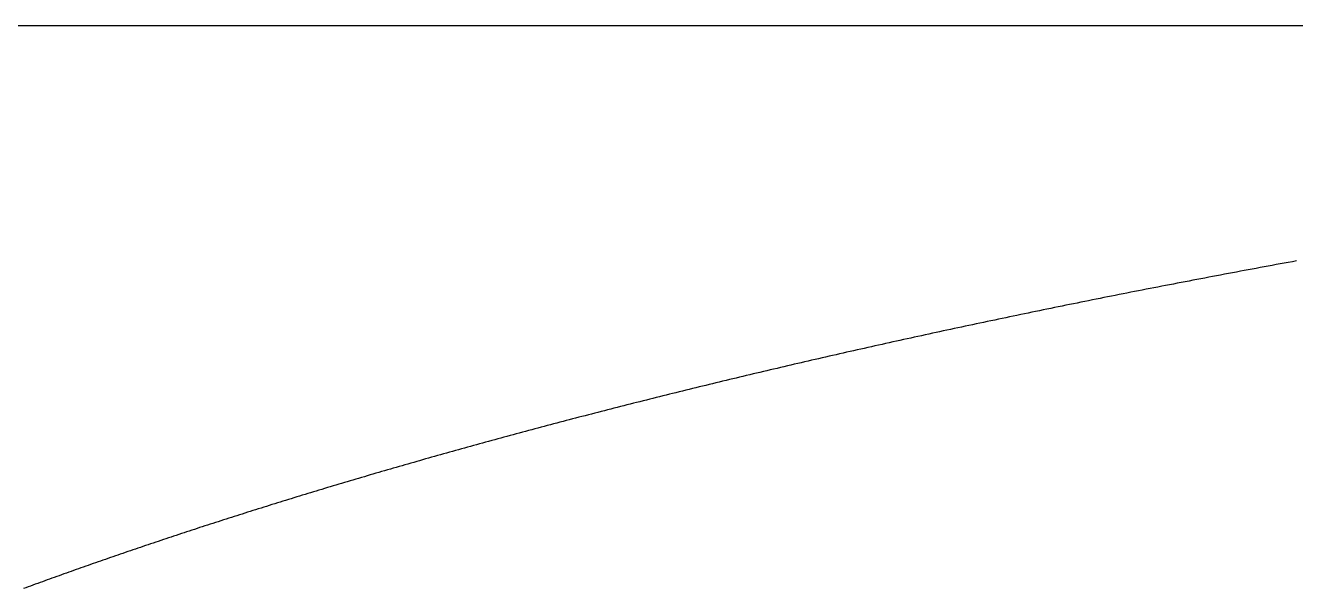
# Model space of a CAD drawing. Extents: x -14 to 315, y -179 to 16.
# Drawn here: x 217.77 to 236.16, y -121.65 to -113.5 of the extents above; entities that cross this region are included whole.
import ezdxf

# ---------------------------------------------------------------- set-up
doc = ezdxf.new("R2010")
doc.units = 0
doc.layers.add('BLACK', color=7, linetype='CONTINUOUS')

msp = doc.modelspace()

# ---------------------------------------------------------------- linework, layer by layer
at = {"layer": 'BLACK', "linetype": 'CONTINUOUS'}
for p, q in [((213.75, -113.5), (287.25, -113.5)), ((236.056207, -116.93151), (235.998015, -116.942141)), ((236.114506, -116.920879), (236.056207, -116.93151)), ((236.172817, -116.910267), (236.114506, -116.920879)), ((235.074728, -117.113574), (235.017512, -117.124371)), ((235.131958, -117.102796), (235.074728, -117.113574)), ((235.189295, -117.092017), (235.131958, -117.102796)), ((235.246646, -117.081257), (235.189295, -117.092017)), ((235.304104, -117.070496), (235.246646, -117.081257)), ((235.361575, -117.059754), (235.304104, -117.070496)), ((235.419154, -117.049011), (235.361575, -117.059754)), ((235.476747, -117.038287), (235.419154, -117.049011)), ((235.534446, -117.027563), (235.476747, -117.038287)), ((235.592159, -117.016857), (235.534446, -117.027563)), ((235.649978, -117.006152), (235.592159, -117.016857)), ((235.707811, -116.995464), (235.649978, -117.006152)), ((235.765751, -116.984778), (235.707811, -116.995464)), ((235.823704, -116.974109), (235.765751, -116.984778)), ((235.881763, -116.96344), (235.823704, -116.974109)), ((235.939836, -116.95279), (235.881763, -116.96344)), ((235.998015, -116.942141), (235.939836, -116.95279)), ((234.11072, -117.298236), (234.054589, -117.309172)), ((234.166959, -117.287301), (234.11072, -117.298236)), ((234.223213, -117.276382), (234.166959, -117.287301)), ((234.279574, -117.265464), (234.223213, -117.276382)), ((234.335951, -117.254562), (234.279574, -117.265464)), ((234.392435, -117.243661), (234.335951, -117.254562)), ((234.448934, -117.232777), (234.392435, -117.243661)), ((234.50554, -117.221893), (234.448934, -117.232777)), ((234.562162, -117.211026), (234.50554, -117.221893)), ((234.61889, -117.200159), (234.562162, -117.211026)), ((234.675634, -117.189309), (234.61889, -117.200159)), ((234.732485, -117.17846), (234.675634, -117.189309)), ((234.78935, -117.167628), (234.732485, -117.17846)), ((234.846323, -117.156796), (234.78935, -117.167628)), ((234.90331, -117.145982), (234.846323, -117.156796)), ((234.960404, -117.135167), (234.90331, -117.145982)), ((235.017512, -117.124371), (234.960404, -117.135167)), ((233.164512, -117.485332), (233.109386, -117.496415)), ((233.219655, -117.474265), (233.164512, -117.485332)), ((233.274905, -117.463198), (233.219655, -117.474265)), ((233.330173, -117.452147), (233.274905, -117.463198)), ((233.385547, -117.441096), (233.330173, -117.452147)), ((233.440938, -117.430062), (233.385547, -117.441096)), ((233.496436, -117.419027), (233.440938, -117.430062)), ((233.551951, -117.408009), (233.496436, -117.419027)), ((233.607573, -117.39699), (233.551951, -117.408009)), ((233.663211, -117.385988), (233.607573, -117.39699)), ((233.718957, -117.374985), (233.663211, -117.385988)), ((233.774719, -117.364), (233.718957, -117.374985)), ((233.830588, -117.353014), (233.774719, -117.364)), ((233.886473, -117.342045), (233.830588, -117.353014)), ((233.942465, -117.331076), (233.886473, -117.342045)), ((233.998474, -117.320124), (233.942465, -117.331076)), ((234.054589, -117.309172), (233.998474, -117.320124)), ((232.29033, -117.663529), (232.236202, -117.674736)), ((232.344476, -117.652339), (232.29033, -117.663529)), ((232.398729, -117.641147), (232.344476, -117.652339)), ((232.453, -117.629972), (232.398729, -117.641147)), ((232.507378, -117.618795), (232.453, -117.629972)), ((232.561774, -117.607635), (232.507378, -117.618795)), ((232.616277, -117.596474), (232.561774, -117.607635)), ((232.670798, -117.585329), (232.616277, -117.596474)), ((232.725426, -117.574183), (232.670798, -117.585329)), ((232.780071, -117.563054), (232.725426, -117.574183)), ((232.834824, -117.551923), (232.780071, -117.563054)), ((232.889594, -117.54081), (232.834824, -117.551923)), ((232.944471, -117.529695), (232.889594, -117.54081)), ((232.999366, -117.518597), (232.944471, -117.529695)), ((233.054367, -117.507497), (232.999366, -117.518597)), ((233.109386, -117.496415), (233.054367, -117.507497)), ((231.379042, -117.854974), (231.326025, -117.866295)), ((231.432165, -117.843651), (231.379042, -117.854974)), ((231.485307, -117.832343), (231.432165, -117.843651)), ((231.538556, -117.821034), (231.485307, -117.832343)), ((231.591824, -117.809741), (231.538556, -117.821034)), ((231.645199, -117.798446), (231.591824, -117.809741)), ((231.698593, -117.787167), (231.645199, -117.798446)), ((231.752093, -117.775887), (231.698593, -117.787167)), ((231.805613, -117.764623), (231.752093, -117.775887)), ((231.859239, -117.753357), (231.805613, -117.764623)), ((231.912884, -117.742107), (231.859239, -117.753357)), ((231.966635, -117.730856), (231.912884, -117.742107)), ((232.020406, -117.719621), (231.966635, -117.730856)), ((232.074283, -117.708384), (232.020406, -117.719621)), ((232.128179, -117.697164), (232.074283, -117.708384)), ((232.182181, -117.685942), (232.128179, -117.697164)), ((232.236202, -117.674736), (232.182181, -117.685942)), ((230.537995, -118.037017), (230.485988, -118.048448)), ((230.590109, -118.025584), (230.537995, -118.037017)), ((230.642243, -118.014167), (230.590109, -118.025584)), ((230.694482, -118.002747), (230.642243, -118.014167)), ((230.746743, -117.991343), (230.694482, -118.002747)), ((230.799109, -117.979937), (230.746743, -117.991343)), ((230.851495, -117.968546), (230.799109, -117.979937)), ((230.903987, -117.957154), (230.851495, -117.968546)), ((230.9565, -117.945777), (230.903987, -117.957154)), ((231.009119, -117.934398), (230.9565, -117.945777)), ((231.061757, -117.923035), (231.009119, -117.934398)), ((231.114502, -117.911669), (231.061757, -117.923035)), ((231.167267, -117.90032), (231.114502, -117.911669)), ((231.220138, -117.888968), (231.167267, -117.90032)), ((231.273029, -117.877633), (231.220138, -117.888968)), ((231.326025, -117.866295), (231.273029, -117.877633)), ((229.713123, -118.22076), (229.662127, -118.232293)), ((229.764224, -118.209223), (229.713123, -118.22076)), ((229.815346, -118.197702), (229.764224, -118.209223)), ((229.866574, -118.186179), (229.815346, -118.197702)), ((229.917823, -118.17467), (229.866574, -118.186179)), ((229.969177, -118.163159), (229.917823, -118.17467)), ((230.020552, -118.151664), (229.969177, -118.163159)), ((230.072033, -118.140165), (230.020552, -118.151664)), ((230.123535, -118.128683), (230.072033, -118.140165)), ((230.175142, -118.117197), (230.123535, -118.128683)), ((230.22677, -118.105727), (230.175142, -118.117197)), ((230.278504, -118.094255), (230.22677, -118.105727)), ((230.330259, -118.082798), (230.278504, -118.094255)), ((230.38212, -118.071338), (230.330259, -118.082798)), ((230.434001, -118.059895), (230.38212, -118.071338)), ((230.485988, -118.048448), (230.434001, -118.059895)), ((228.90446, -118.406096), (228.854477, -118.417726)), ((228.954547, -118.394463), (228.90446, -118.406096)), ((229.004656, -118.382846), (228.954547, -118.394463)), ((229.054869, -118.371224), (229.004656, -118.382846)), ((229.105105, -118.359618), (229.054869, -118.371224)), ((229.155445, -118.348009), (229.105105, -118.359618)), ((229.205808, -118.336415), (229.155445, -118.348009)), ((229.256275, -118.324817), (229.205808, -118.336415)), ((229.306764, -118.313235), (229.256275, -118.324817)), ((229.357358, -118.301649), (229.306764, -118.313235)), ((229.407974, -118.290079), (229.357358, -118.301649)), ((229.458694, -118.278506), (229.407974, -118.290079)), ((229.509437, -118.266948), (229.458694, -118.278506)), ((229.560284, -118.255387), (229.509437, -118.266948)), ((229.611153, -118.243841), (229.560284, -118.255387)), ((229.662127, -118.232293), (229.611153, -118.243841)), ((228.161089, -118.581204), (228.112016, -118.592928)), ((228.210185, -118.569495), (228.161089, -118.581204)), ((228.259384, -118.557783), (228.210185, -118.569495)), ((228.308607, -118.546085), (228.259384, -118.557783)), ((228.357933, -118.534384), (228.308607, -118.546085)), ((228.407282, -118.522697), (228.357933, -118.534384)), ((228.456735, -118.511007), (228.407282, -118.522697)), ((228.506211, -118.499331), (228.456735, -118.511007)), ((228.555791, -118.487652), (228.506211, -118.499331)), ((228.605393, -118.475988), (228.555791, -118.487652)), ((228.655099, -118.464321), (228.605393, -118.475988)), ((228.704829, -118.452668), (228.655099, -118.464321)), ((228.754662, -118.441012), (228.704829, -118.452668)), ((228.804518, -118.429371), (228.754662, -118.441012)), ((228.854477, -118.417726), (228.804518, -118.429371)), ((227.383841, -118.769348), (227.335781, -118.781156)), ((227.431925, -118.757554), (227.383841, -118.769348)), ((227.480111, -118.745756), (227.431925, -118.757554)), ((227.528322, -118.733973), (227.480111, -118.745756)), ((227.576635, -118.722186), (227.528322, -118.733973)), ((227.624971, -118.710413), (227.576635, -118.722186)), ((227.673411, -118.698636), (227.624971, -118.710413)), ((227.721874, -118.686873), (227.673411, -118.698636)), ((227.77044, -118.675107), (227.721874, -118.686873)), ((227.81903, -118.663355), (227.77044, -118.675107)), ((227.867723, -118.651599), (227.81903, -118.663355)), ((227.916439, -118.639858), (227.867723, -118.651599)), ((227.965258, -118.628112), (227.916439, -118.639858)), ((228.014101, -118.616382), (227.965258, -118.628112)), ((228.063047, -118.604647), (228.014101, -118.616382)), ((228.112016, -118.592928), (228.063047, -118.604647)), ((226.622771, -118.958801), (226.575721, -118.970688)), ((226.669846, -118.946928), (226.622771, -118.958801)), ((226.717022, -118.935051), (226.669846, -118.946928)), ((226.764222, -118.923188), (226.717022, -118.935051)), ((226.811524, -118.91132), (226.764222, -118.923188)), ((226.858851, -118.899467), (226.811524, -118.91132)), ((226.906279, -118.887608), (226.858851, -118.899467)), ((226.953732, -118.875765), (226.906279, -118.887608)), ((227.001286, -118.863916), (226.953732, -118.875765)), ((227.048865, -118.852083), (227.001286, -118.863916)), ((227.096546, -118.840244), (227.048865, -118.852083)), ((227.144251, -118.82842), (227.096546, -118.840244)), ((227.192058, -118.816592), (227.144251, -118.82842)), ((227.23989, -118.804778), (227.192058, -118.816592)), ((227.287823, -118.79296), (227.23989, -118.804778)), ((227.335781, -118.781156), (227.287823, -118.79296)), ((225.923899, -119.137525), (225.877831, -119.149471)), ((225.970068, -119.125574), (225.923899, -119.137525)), ((226.016262, -119.113637), (225.970068, -119.125574)), ((226.062557, -119.101694), (226.016262, -119.113637)), ((226.108877, -119.089766), (226.062557, -119.101694)), ((226.155297, -119.077833), (226.108877, -119.089766)), ((226.201742, -119.065914), (226.155297, -119.077833)), ((226.248288, -119.053989), (226.201742, -119.065914)), ((226.29486, -119.042079), (226.248288, -119.053989)), ((226.341532, -119.030164), (226.29486, -119.042079)), ((226.388228, -119.018263), (226.341532, -119.030164)), ((226.435026, -119.006358), (226.388228, -119.018263)), ((226.481849, -118.994466), (226.435026, -119.006358)), ((226.528773, -118.98257), (226.481849, -118.994466)), ((226.575721, -118.970688), (226.528773, -118.98257)), ((225.239186, -119.317237), (225.19402, -119.329257)), ((225.284379, -119.305231), (225.239186, -119.317237)), ((225.32967, -119.29322), (225.284379, -119.305231)), ((225.374988, -119.281222), (225.32967, -119.29322)), ((225.420404, -119.269219), (225.374988, -119.281222)), ((225.465847, -119.25723), (225.420404, -119.269219)), ((225.511388, -119.245235), (225.465847, -119.25723)), ((225.556956, -119.233255), (225.511388, -119.245235)), ((225.602623, -119.221268), (225.556956, -119.233255)), ((225.648316, -119.209296), (225.602623, -119.221268)), ((225.694108, -119.197319), (225.648316, -119.209296)), ((225.739926, -119.185355), (225.694108, -119.197319)), ((225.785844, -119.173386), (225.739926, -119.185355)), ((225.831787, -119.161431), (225.785844, -119.173386)), ((225.877831, -119.149471), (225.831787, -119.161431)), ((224.524296, -119.509955), (224.480126, -119.522038)), ((224.568492, -119.497886), (224.524296, -119.509955)), ((224.612786, -119.48581), (224.568492, -119.497886)), ((224.657106, -119.473749), (224.612786, -119.48581)), ((224.701524, -119.461681), (224.657106, -119.473749)), ((224.745969, -119.449627), (224.701524, -119.461681)), ((224.790512, -119.437568), (224.745969, -119.449627)), ((224.835081, -119.425521), (224.790512, -119.437568)), ((224.879748, -119.41347), (224.835081, -119.425521)), ((224.924441, -119.401431), (224.879748, -119.41347)), ((224.969233, -119.389387), (224.924441, -119.401431)), ((225.014051, -119.377357), (224.969233, -119.389387)), ((225.058968, -119.365321), (225.014051, -119.377357)), ((225.103911, -119.353299), (225.058968, -119.365321)), ((225.148952, -119.341271), (225.103911, -119.353299)), ((225.19402, -119.329257), (225.148952, -119.341271)), ((223.868508, -119.691517), (223.825302, -119.703644)), ((223.91181, -119.679383), (223.868508, -119.691517)), ((223.955139, -119.667262), (223.91181, -119.679383)), ((223.998566, -119.655135), (223.955139, -119.667262)), ((224.042018, -119.643022), (223.998566, -119.655135)), ((224.085568, -119.630902), (224.042018, -119.643022)), ((224.129145, -119.618796), (224.085568, -119.630902)), ((224.172818, -119.606683), (224.129145, -119.618796)), ((224.216518, -119.594584), (224.172818, -119.606683)), ((224.260316, -119.582479), (224.216518, -119.594584)), ((224.30414, -119.570387), (224.260316, -119.582479)), ((224.348061, -119.558289), (224.30414, -119.570387)), ((224.392009, -119.546205), (224.348061, -119.558289)), ((224.436054, -119.534115), (224.392009, -119.546205)), ((224.480126, -119.522038), (224.436054, -119.534115)), ((223.226637, -119.873856), (223.184318, -119.886044)), ((223.268982, -119.861682), (223.226637, -119.873856)), ((223.311423, -119.849501), (223.268982, -119.861682)), ((223.353891, -119.837333), (223.311423, -119.849501)), ((223.396455, -119.825158), (223.353891, -119.837333)), ((223.439046, -119.812996), (223.396455, -119.825158)), ((223.481732, -119.800828), (223.439046, -119.812996)), ((223.524446, -119.788673), (223.481732, -119.800828)), ((223.567255, -119.776512), (223.524446, -119.788673)), ((223.610092, -119.764364), (223.567255, -119.776512)), ((223.653024, -119.752209), (223.610092, -119.764364)), ((223.695984, -119.740068), (223.653024, -119.752209)), ((223.73904, -119.72792), (223.695984, -119.740068)), ((223.782122, -119.715785), (223.73904, -119.72792)), ((223.825302, -119.703644), (223.782122, -119.715785)), ((222.598516, -120.05693), (222.557147, -120.069153)), ((222.63998, -120.044699), (222.598516, -120.05693)), ((222.681471, -120.032481), (222.63998, -120.044699)), ((222.723056, -120.020256), (222.681471, -120.032481)), ((222.764668, -120.008044), (222.723056, -120.020256)), ((222.806376, -119.995825), (222.764668, -120.008044)), ((222.84811, -119.983619), (222.806376, -119.995825)), ((222.889939, -119.971407), (222.84811, -119.983619)), ((222.931796, -119.959207), (222.889939, -119.971407)), ((222.973747, -119.947), (222.931796, -119.959207)), ((223.015725, -119.934807), (222.973747, -119.947)), ((223.057799, -119.922606), (223.015725, -119.934807)), ((223.099899, -119.910419), (223.057799, -119.922606)), ((223.142095, -119.898225), (223.099899, -119.910419)), ((223.184318, -119.886044), (223.142095, -119.898225)), ((221.984106, -120.240654), (221.943612, -120.25293)), ((222.024629, -120.228391), (221.984106, -120.240654)), ((222.065244, -120.216121), (222.024629, -120.228391)), ((222.105887, -120.203863), (222.065244, -120.216121)), ((222.146622, -120.191599), (222.105887, -120.203863)), ((222.187386, -120.179346), (222.146622, -120.191599)), ((222.228243, -120.167087), (222.187386, -120.179346)), ((222.269127, -120.15484), (222.228243, -120.167087)), ((222.310105, -120.142587), (222.269127, -120.15484)), ((222.351111, -120.130345), (222.310105, -120.142587)), ((222.39221, -120.118097), (222.351111, -120.130345)), ((222.433336, -120.105862), (222.39221, -120.118097)), ((222.474557, -120.09362), (222.433336, -120.105862)), ((222.515805, -120.08139), (222.474557, -120.09362)), ((222.557147, -120.069153), (222.515805, -120.08139)), ((221.383227, -120.42499), (221.343665, -120.437294)), ((221.422881, -120.412679), (221.383227, -120.42499)), ((221.462563, -120.40038), (221.422881, -120.412679)), ((221.502336, -120.388074), (221.462563, -120.40038)), ((221.542138, -120.37578), (221.502336, -120.388074)), ((221.582031, -120.363479), (221.542138, -120.37578)), ((221.621952, -120.35119), (221.582031, -120.363479)), ((221.661966, -120.338893), (221.621952, -120.35119)), ((221.702007, -120.326609), (221.661966, -120.338893)), ((221.74214, -120.314318), (221.702007, -120.326609)), ((221.782301, -120.302039), (221.74214, -120.314318)), ((221.822555, -120.289753), (221.782301, -120.302039)), ((221.862836, -120.277479), (221.822555, -120.289753)), ((221.90321, -120.265198), (221.862836, -120.277479)), ((221.943612, -120.25293), (221.90321, -120.265198)), ((220.795821, -120.60986), (220.757118, -120.622208)), ((220.834551, -120.597524), (220.795821, -120.60986)), ((220.873372, -120.585181), (220.834551, -120.597524)), ((220.91222, -120.572849), (220.873372, -120.585181)), ((220.951159, -120.56051), (220.91222, -120.572849)), ((220.990127, -120.548183), (220.951159, -120.56051)), ((221.029185, -120.535849), (220.990127, -120.548183)), ((221.068271, -120.523526), (221.029185, -120.535849)), ((221.107448, -120.511196), (221.068271, -120.523526)), ((221.146652, -120.498878), (221.107448, -120.511196)), ((221.185948, -120.486553), (221.146652, -120.498878)), ((221.225272, -120.47424), (221.185948, -120.486553)), ((221.264687, -120.461919), (221.225272, -120.47424)), ((221.30413, -120.44961), (221.264687, -120.461919)), ((221.343665, -120.437294), (221.30413, -120.44961)), ((220.221696, -120.795226), (220.183907, -120.807595)), ((220.259573, -120.78285), (220.221696, -120.795226)), ((220.297479, -120.770485), (220.259573, -120.78285)), ((220.335474, -120.758113), (220.297479, -120.770485)), ((220.373497, -120.745752), (220.335474, -120.758113)), ((220.41161, -120.733383), (220.373497, -120.745752)), ((220.449751, -120.721027), (220.41161, -120.733383)), ((220.487981, -120.708662), (220.449751, -120.721027)), ((220.526239, -120.696309), (220.487981, -120.708662)), ((220.564587, -120.683949), (220.526239, -120.696309)), ((220.602963, -120.671601), (220.564587, -120.683949)), ((220.641428, -120.659244), (220.602963, -120.671601)), ((220.679922, -120.6469), (220.641428, -120.659244)), ((220.718506, -120.634548), (220.679922, -120.6469)), ((220.757118, -120.622208), (220.718506, -120.634548)), ((219.66078, -120.981015), (219.623835, -120.99342)), ((219.697753, -120.968621), (219.66078, -120.981015)), ((219.734814, -120.956219), (219.697753, -120.968621)), ((219.771904, -120.943829), (219.734814, -120.956219)), ((219.809081, -120.931431), (219.771904, -120.943829)), ((219.846286, -120.919044), (219.809081, -120.931431)), ((219.88358, -120.906649), (219.846286, -120.919044)), ((219.920902, -120.894266), (219.88358, -120.906649)), ((219.958312, -120.881874), (219.920902, -120.894266)), ((219.99575, -120.869495), (219.958312, -120.881874)), ((220.033276, -120.857107), (219.99575, -120.869495)), ((220.070831, -120.844731), (220.033276, -120.857107)), ((220.108475, -120.832347), (220.070831, -120.844731)), ((220.146147, -120.819975), (220.108475, -120.832347)), ((220.183907, -120.807595), (220.146147, -120.819975)), ((219.149011, -121.154766), (219.112873, -121.167193)), ((219.185177, -121.14235), (219.149011, -121.154766)), ((219.22143, -121.129926), (219.185177, -121.14235)), ((219.257711, -121.117513), (219.22143, -121.129926)), ((219.294078, -121.105091), (219.257711, -121.117513)), ((219.330474, -121.092681), (219.294078, -121.105091)), ((219.366957, -121.080263), (219.330474, -121.092681)), ((219.403468, -121.067856), (219.366957, -121.080263)), ((219.440066, -121.055441), (219.403468, -121.067856)), ((219.476693, -121.043038), (219.440066, -121.055441)), ((219.513406, -121.030626), (219.476693, -121.043038)), ((219.550148, -121.018226), (219.513406, -121.030626)), ((219.586977, -121.005817), (219.550148, -121.018226)), ((219.623835, -120.99342), (219.586977, -121.005817)), ((218.613144, -121.341252), (218.577889, -121.35369)), ((218.648483, -121.328806), (218.613144, -121.341252)), ((218.68385, -121.316371), (218.648483, -121.328806)), ((218.719303, -121.303927), (218.68385, -121.316371)), ((218.754784, -121.291494), (218.719303, -121.303927)), ((218.790351, -121.279053), (218.754784, -121.291494)), ((218.825946, -121.266623), (218.790351, -121.279053)), ((218.861626, -121.254185), (218.825946, -121.266623)), ((218.897335, -121.241757), (218.861626, -121.254185)), ((218.933129, -121.229321), (218.897335, -121.241757)), ((218.968952, -121.216897), (218.933129, -121.229321)), ((219.004861, -121.204464), (218.968952, -121.216897)), ((219.040798, -121.192042), (219.004861, -121.204464)), ((219.076821, -121.179612), (219.040798, -121.192042)), ((219.112873, -121.167193), (219.076821, -121.179612)), ((218.09006, -121.528012), (218.055623, -121.540477)), ((218.124526, -121.515558), (218.09006, -121.528012)), ((218.159075, -121.503095), (218.124526, -121.515558)), ((218.193652, -121.490644), (218.159075, -121.503095)), ((218.228314, -121.478183), (218.193652, -121.490644)), ((218.263004, -121.465734), (218.228314, -121.478183)), ((218.297778, -121.453275), (218.263004, -121.465734)), ((218.332581, -121.440828), (218.297778, -121.453275)), ((218.367467, -121.428372), (218.332581, -121.440828)), ((218.402382, -121.415927), (218.367467, -121.428372)), ((218.437382, -121.403473), (218.402382, -121.415927)), ((218.47241, -121.391031), (218.437382, -121.403473)), ((218.507522, -121.378579), (218.47241, -121.391031)), ((218.542664, -121.366139), (218.507522, -121.378579)), ((218.577889, -121.35369), (218.542664, -121.366139)), ((217.782247, -121.640191), (217.748339, -121.652655)), ((217.816237, -121.627719), (217.782247, -121.640191)), ((217.850256, -121.615257), (217.816237, -121.627719)), ((217.884358, -121.602786), (217.850256, -121.615257)), ((217.918489, -121.590326), (217.884358, -121.602786)), ((217.952702, -121.577857), (217.918489, -121.590326)), ((217.986944, -121.565399), (217.952702, -121.577857)), ((218.021269, -121.552933), (217.986944, -121.565399)), ((218.055623, -121.540477), (218.021269, -121.552933))]:
    msp.add_line(p, q, dxfattribs=at)

doc.saveas('drawing.dxf')
